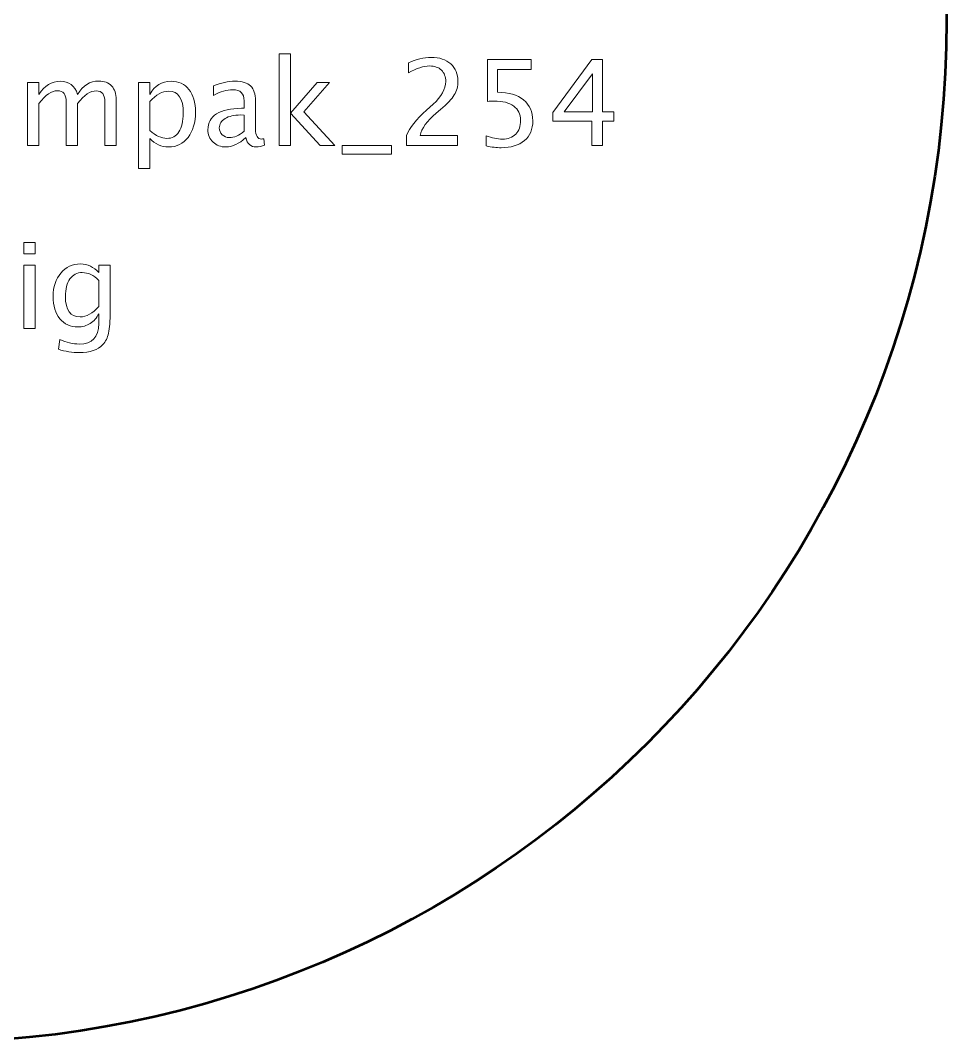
# Model space of a CAD drawing. Header units: centimetres. Extents: x -9.3 to 10.1, y -9.5 to 10.1.
# Drawn here: x 5.653 to 10.05, y 0.4 to 5.25 of the extents above; entities that cross this region are included whole.
import ezdxf

# ---------------------------------------------------------------- set-up
doc = ezdxf.new("R2010")
doc.units = ezdxf.units.CM
doc.header["$MEASUREMENT"] = 0
doc.layers.add('Layer 1', color=7, linetype='Continuous')

msp = doc.modelspace()

# ---------------------------------------------------------------- linework, layer by layer
at = {"layer": 'Layer 1', "lineweight": 53}
msp.add_ellipse((5.2, 5.25), major_axis=(0, 4.85), ratio=1, dxfattribs=at)
at = {"layer": 'Layer 1', "color": 5, "lineweight": 9}
for points, knots in [([(6.88053, 4.65631), (6.88053, 4.65631), (6.88053, 5.09149), (6.88053, 5.09149), (6.88053, 5.09149), (6.88053, 5.09149), (6.93471, 5.09149), (6.93471, 5.09149), (6.93471, 5.09149), (6.93471, 5.09149), (6.93471, 4.81031), (6.93471, 4.81031), (6.93471, 4.81031), (6.93471, 4.81031), (7.06171, 4.95546), (7.06171, 4.95546), (7.06171, 4.95546), (7.06171, 4.95546), (7.12023, 4.95546), (7.12023, 4.95546), (7.12023, 4.95546), (7.12023, 4.95546), (6.99887, 4.81586), (6.99887, 4.81586), (6.99887, 4.81586), (6.99887, 4.81586), (7.14562, 4.65631), (7.14562, 4.65631), (7.14562, 4.65631), (7.14562, 4.65631), (7.07582, 4.65631), (7.07582, 4.65631), (7.07582, 4.65631), (7.07582, 4.65631), (6.93471, 4.80974), (6.93471, 4.80974), (6.93471, 4.80974), (6.93471, 4.80974), (6.93471, 4.65631), (6.93471, 4.65631), (6.93471, 4.65631), (6.93471, 4.65631), (6.88053, 4.65631), (6.88053, 4.65631)], [0, 0, 0, 0, 0.0833333, 0.0833333, 0.0833333, 0.0833333, 0.1666667, 0.1666667, 0.1666667, 0.1666667, 0.25, 0.25, 0.25, 0.25, 0.3333333, 0.3333333, 0.3333333, 0.3333333, 0.4166667, 0.4166667, 0.4166667, 0.4166667, 0.5, 0.5, 0.5, 0.5, 0.5833333, 0.5833333, 0.5833333, 0.5833333, 0.6666667, 0.6666667, 0.6666667, 0.6666667, 0.75, 0.75, 0.75, 0.75, 0.8333333, 0.8333333, 0.8333333, 0.8333333, 1, 1, 1, 1]), ([(7.48533, 4.65631), (7.48533, 4.65631), (7.48533, 4.70372), (7.48533, 4.70372), (7.48533, 4.70372), (7.50113, 4.74069), (7.53302, 4.78105), (7.5811, 4.82461), (7.5811, 4.82461), (7.5811, 4.82461), (7.61214, 4.85245), (7.61214, 4.85245), (7.61214, 4.85245), (7.65212, 4.88877), (7.67216, 4.9247), (7.67216, 4.96045), (7.67216, 4.96045), (7.67216, 4.98331), (7.66529, 5.00118), (7.65165, 5.01426), (7.65165, 5.01426), (7.63801, 5.02734), (7.6191, 5.03392), (7.59511, 5.03392), (7.59511, 5.03392), (7.56708, 5.03392), (7.53387, 5.0232), (7.49549, 5.00175), (7.49549, 5.00175), (7.49549, 5.00175), (7.49549, 5.04916), (7.49549, 5.04916), (7.49549, 5.04916), (7.53171, 5.06609), (7.56774, 5.07456), (7.60367, 5.07456), (7.60367, 5.07456), (7.64187, 5.07456), (7.67253, 5.06431), (7.69568, 5.0437), (7.69568, 5.0437), (7.71872, 5.0231), (7.7303, 4.99582), (7.7303, 4.96177), (7.7303, 4.96177), (7.7303, 4.93731), (7.72446, 4.91558), (7.7128, 4.89667), (7.7128, 4.89667), (7.70104, 4.87766), (7.67931, 4.85471), (7.64742, 4.82762), (7.64742, 4.82762), (7.64742, 4.82762), (7.62644, 4.80974), (7.62644, 4.80974), (7.62644, 4.80974), (7.58279, 4.77277), (7.55758, 4.7374), (7.5508, 4.70372), (7.5508, 4.70372), (7.5508, 4.70372), (7.7286, 4.70372), (7.7286, 4.70372), (7.7286, 4.70372), (7.7286, 4.70372), (7.7286, 4.65631), (7.7286, 4.65631), (7.7286, 4.65631), (7.7286, 4.65631), (7.48533, 4.65631), (7.48533, 4.65631)], [0, 0, 0, 0, 0.0526316, 0.0526316, 0.0526316, 0.0526316, 0.1052632, 0.1052632, 0.1052632, 0.1052632, 0.1578947, 0.1578947, 0.1578947, 0.1578947, 0.2105263, 0.2105263, 0.2105263, 0.2105263, 0.2631579, 0.2631579, 0.2631579, 0.2631579, 0.3157895, 0.3157895, 0.3157895, 0.3157895, 0.3684211, 0.3684211, 0.3684211, 0.3684211, 0.4210526, 0.4210526, 0.4210526, 0.4210526, 0.4736842, 0.4736842, 0.4736842, 0.4736842, 0.5263158, 0.5263158, 0.5263158, 0.5263158, 0.5789474, 0.5789474, 0.5789474, 0.5789474, 0.6315789, 0.6315789, 0.6315789, 0.6315789, 0.6842105, 0.6842105, 0.6842105, 0.6842105, 0.7368421, 0.7368421, 0.7368421, 0.7368421, 0.7894737, 0.7894737, 0.7894737, 0.7894737, 0.8421053, 0.8421053, 0.8421053, 0.8421053, 0.8947368, 0.8947368, 0.8947368, 0.8947368, 1, 1, 1, 1]), ([(7.86425, 4.65462), (7.86425, 4.65462), (7.86425, 4.70316), (7.86425, 4.70316), (7.86425, 4.70316), (7.89125, 4.69225), (7.91684, 4.68679), (7.9413, 4.68679), (7.9413, 4.68679), (7.96801, 4.68679), (7.98909, 4.69469), (8.00442, 4.7105), (8.00442, 4.7105), (8.01975, 4.7263), (8.02737, 4.74803), (8.02737, 4.77569), (8.02737, 4.77569), (8.02737, 4.80542), (8.01656, 4.82818), (7.99492, 4.84389), (7.99492, 4.84389), (7.97328, 4.8596), (7.94196, 4.86741), (7.90103, 4.86741), (7.90103, 4.86741), (7.89153, 4.86741), (7.88147, 4.86675), (7.87102, 4.86544), (7.87102, 4.86544), (7.87102, 4.86544), (7.87102, 5.0644), (7.87102, 5.0644), (7.87102, 5.0644), (7.87102, 5.0644), (8.07761, 5.0644), (8.07761, 5.0644), (8.07761, 5.0644), (8.07761, 5.0644), (8.07761, 5.01699), (8.07761, 5.01699), (8.07761, 5.01699), (8.07761, 5.01699), (7.91844, 5.01699), (7.91844, 5.01699), (7.91844, 5.01699), (7.91844, 5.01699), (7.91844, 4.90918), (7.91844, 4.90918), (7.91844, 4.90918), (7.97093, 4.90918), (8.01185, 4.89714), (8.0413, 4.87305), (8.0413, 4.87305), (8.07074, 4.84907), (8.08551, 4.81576), (8.08551, 4.77315), (8.08551, 4.77315), (8.08551, 4.73345), (8.07215, 4.70241), (8.04544, 4.67992), (8.04544, 4.67992), (8.01872, 4.65744), (7.98184, 4.64615), (7.93481, 4.64615), (7.93481, 4.64615), (7.91383, 4.64615), (7.89031, 4.64897), (7.86425, 4.65462)], [0, 0, 0, 0, 0.0555556, 0.0555556, 0.0555556, 0.0555556, 0.1111111, 0.1111111, 0.1111111, 0.1111111, 0.1666667, 0.1666667, 0.1666667, 0.1666667, 0.2222222, 0.2222222, 0.2222222, 0.2222222, 0.2777778, 0.2777778, 0.2777778, 0.2777778, 0.3333333, 0.3333333, 0.3333333, 0.3333333, 0.3888889, 0.3888889, 0.3888889, 0.3888889, 0.4444444, 0.4444444, 0.4444444, 0.4444444, 0.5, 0.5, 0.5, 0.5, 0.5555556, 0.5555556, 0.5555556, 0.5555556, 0.6111111, 0.6111111, 0.6111111, 0.6111111, 0.6666667, 0.6666667, 0.6666667, 0.6666667, 0.7222222, 0.7222222, 0.7222222, 0.7222222, 0.7777778, 0.7777778, 0.7777778, 0.7777778, 0.8333333, 0.8333333, 0.8333333, 0.8333333, 0.8888889, 0.8888889, 0.8888889, 0.8888889, 1, 1, 1, 1]), ([(8.36509, 4.65631), (8.36509, 4.65631), (8.36509, 4.77202), (8.36509, 4.77202), (8.36509, 4.77202), (8.36509, 4.77202), (8.18109, 4.77202), (8.18109, 4.77202), (8.18109, 4.77202), (8.18109, 4.77202), (8.18109, 4.81322), (8.18109, 4.81322), (8.18109, 4.81322), (8.18109, 4.81322), (8.36509, 5.0644), (8.36509, 5.0644), (8.36509, 5.0644), (8.36509, 5.0644), (8.41589, 5.0644), (8.41589, 5.0644), (8.41589, 5.0644), (8.41589, 5.0644), (8.41589, 4.81661), (8.41589, 4.81661), (8.41589, 4.81661), (8.41589, 4.81661), (8.47064, 4.81661), (8.47064, 4.81661), (8.47064, 4.81661), (8.47064, 4.81661), (8.47064, 4.77202), (8.47064, 4.77202), (8.47064, 4.77202), (8.47064, 4.77202), (8.41589, 4.77202), (8.41589, 4.77202), (8.41589, 4.77202), (8.41589, 4.77202), (8.41589, 4.65631), (8.41589, 4.65631), (8.41589, 4.65631), (8.41589, 4.65631), (8.36509, 4.65631), (8.36509, 4.65631)], [0, 0, 0, 0, 0.0833333, 0.0833333, 0.0833333, 0.0833333, 0.1666667, 0.1666667, 0.1666667, 0.1666667, 0.25, 0.25, 0.25, 0.25, 0.3333333, 0.3333333, 0.3333333, 0.3333333, 0.4166667, 0.4166667, 0.4166667, 0.4166667, 0.5, 0.5, 0.5, 0.5, 0.5833333, 0.5833333, 0.5833333, 0.5833333, 0.6666667, 0.6666667, 0.6666667, 0.6666667, 0.75, 0.75, 0.75, 0.75, 0.8333333, 0.8333333, 0.8333333, 0.8333333, 1, 1, 1, 1]), ([(8.23461, 4.81661), (8.23461, 4.81661), (8.36848, 4.81661), (8.36848, 4.81661), (8.36848, 4.81661), (8.36848, 4.81661), (8.36848, 4.99742), (8.36848, 4.99742), (8.36848, 4.99742), (8.36848, 4.99742), (8.23461, 4.81661), (8.23461, 4.81661)], [0, 0, 0, 0, 0.25, 0.25, 0.25, 0.25, 0.5, 0.5, 0.5, 0.5, 1, 1, 1, 1]), ([(5.68665, 4.65631), (5.68665, 4.65631), (5.68665, 4.95546), (5.68665, 4.95546), (5.68665, 4.95546), (5.68665, 4.95546), (5.74083, 4.95546), (5.74083, 4.95546), (5.74083, 4.95546), (5.74083, 4.95546), (5.74083, 4.89893), (5.74083, 4.89893), (5.74083, 4.89893), (5.76727, 4.94079), (5.80113, 4.96167), (5.84262, 4.96167), (5.84262, 4.96167), (5.8826, 4.96167), (5.90979, 4.94079), (5.92428, 4.89893), (5.92428, 4.89893), (5.94996, 4.94116), (5.98345, 4.96224), (6.02456, 4.96224), (6.02456, 4.96224), (6.0508, 4.96224), (6.07122, 4.95452), (6.0858, 4.939), (6.0858, 4.939), (6.10038, 4.92348), (6.10772, 4.90175), (6.10772, 4.87381), (6.10772, 4.87381), (6.10772, 4.87381), (6.10772, 4.65631), (6.10772, 4.65631), (6.10772, 4.65631), (6.10772, 4.65631), (6.05353, 4.65631), (6.05353, 4.65631), (6.05353, 4.65631), (6.05353, 4.65631), (6.05353, 4.86487), (6.05353, 4.86487), (6.05353, 4.86487), (6.05353, 4.89893), (6.03999, 4.91595), (6.01289, 4.91595), (6.01289, 4.91595), (5.98476, 4.91595), (5.95523, 4.8961), (5.92428, 4.85631), (5.92428, 4.85631), (5.92428, 4.85631), (5.92428, 4.65631), (5.92428, 4.65631), (5.92428, 4.65631), (5.92428, 4.65631), (5.87009, 4.65631), (5.87009, 4.65631), (5.87009, 4.65631), (5.87009, 4.65631), (5.87009, 4.86506), (5.87009, 4.86506), (5.87009, 4.86506), (5.87009, 4.8994), (5.85635, 4.91652), (5.82879, 4.91652), (5.82879, 4.91652), (5.80142, 4.91652), (5.77206, 4.89657), (5.74083, 4.85659), (5.74083, 4.85659), (5.74083, 4.85659), (5.74083, 4.65631), (5.74083, 4.65631), (5.74083, 4.65631), (5.74083, 4.65631), (5.68665, 4.65631), (5.68665, 4.65631)], [0, 0, 0, 0, 0.047619, 0.047619, 0.047619, 0.047619, 0.0952381, 0.0952381, 0.0952381, 0.0952381, 0.1428571, 0.1428571, 0.1428571, 0.1428571, 0.1904762, 0.1904762, 0.1904762, 0.1904762, 0.2380952, 0.2380952, 0.2380952, 0.2380952, 0.2857143, 0.2857143, 0.2857143, 0.2857143, 0.3333333, 0.3333333, 0.3333333, 0.3333333, 0.3809524, 0.3809524, 0.3809524, 0.3809524, 0.4285714, 0.4285714, 0.4285714, 0.4285714, 0.4761905, 0.4761905, 0.4761905, 0.4761905, 0.5238095, 0.5238095, 0.5238095, 0.5238095, 0.5714286, 0.5714286, 0.5714286, 0.5714286, 0.6190476, 0.6190476, 0.6190476, 0.6190476, 0.6666667, 0.6666667, 0.6666667, 0.6666667, 0.7142857, 0.7142857, 0.7142857, 0.7142857, 0.7619048, 0.7619048, 0.7619048, 0.7619048, 0.8095238, 0.8095238, 0.8095238, 0.8095238, 0.8571429, 0.8571429, 0.8571429, 0.8571429, 0.9047619, 0.9047619, 0.9047619, 0.9047619, 1, 1, 1, 1]), ([(6.21365, 4.54737), (6.21365, 4.54737), (6.21365, 4.95546), (6.21365, 4.95546), (6.21365, 4.95546), (6.21365, 4.95546), (6.26783, 4.95546), (6.26783, 4.95546), (6.26783, 4.95546), (6.26783, 4.95546), (6.26783, 4.89893), (6.26783, 4.89893), (6.26783, 4.89893), (6.29003, 4.94079), (6.32343, 4.96167), (6.36793, 4.96167), (6.36793, 4.96167), (6.40396, 4.96167), (6.43227, 4.9486), (6.45297, 4.92235), (6.45297, 4.92235), (6.47366, 4.8961), (6.48401, 4.86026), (6.48401, 4.81482), (6.48401, 4.81482), (6.48401, 4.76534), (6.47225, 4.72536), (6.44883, 4.69507), (6.44883, 4.69507), (6.42541, 4.66468), (6.39455, 4.64954), (6.35636, 4.64954), (6.35636, 4.64954), (6.32089, 4.64954), (6.29135, 4.66308), (6.26783, 4.69027), (6.26783, 4.69027), (6.26783, 4.69027), (6.26783, 4.54737), (6.26783, 4.54737), (6.26783, 4.54737), (6.26783, 4.54737), (6.21365, 4.54737), (6.21365, 4.54737)], [0, 0, 0, 0, 0.0833333, 0.0833333, 0.0833333, 0.0833333, 0.1666667, 0.1666667, 0.1666667, 0.1666667, 0.25, 0.25, 0.25, 0.25, 0.3333333, 0.3333333, 0.3333333, 0.3333333, 0.4166667, 0.4166667, 0.4166667, 0.4166667, 0.5, 0.5, 0.5, 0.5, 0.5833333, 0.5833333, 0.5833333, 0.5833333, 0.6666667, 0.6666667, 0.6666667, 0.6666667, 0.75, 0.75, 0.75, 0.75, 0.8333333, 0.8333333, 0.8333333, 0.8333333, 1, 1, 1, 1]), ([(6.72305, 4.69441), (6.6905, 4.66449), (6.65918, 4.64954), (6.62907, 4.64954), (6.62907, 4.64954), (6.60433, 4.64954), (6.58373, 4.65725), (6.56746, 4.67277), (6.56746, 4.67277), (6.55109, 4.68829), (6.5429, 4.70786), (6.5429, 4.73147), (6.5429, 4.73147), (6.5429, 4.76412), (6.55664, 4.78924), (6.58411, 4.80673), (6.58411, 4.80673), (6.61158, 4.82423), (6.65099, 4.83298), (6.70236, 4.83298), (6.70236, 4.83298), (6.70236, 4.83298), (6.71506, 4.83298), (6.71506, 4.83298), (6.71506, 4.83298), (6.71506, 4.83298), (6.71506, 4.86901), (6.71506, 4.86901), (6.71506, 4.86901), (6.71506, 4.90372), (6.69699, 4.92103), (6.66078, 4.92103), (6.66078, 4.92103), (6.63274, 4.92103), (6.60207, 4.91219), (6.56887, 4.8945), (6.56887, 4.8945), (6.56887, 4.8945), (6.56887, 4.93909), (6.56887, 4.93909), (6.56887, 4.93909), (6.60537, 4.95415), (6.6398, 4.96167), (6.67206, 4.96167), (6.67206, 4.96167), (6.70527, 4.96167), (6.72983, 4.95415), (6.74554, 4.939), (6.74554, 4.939), (6.76134, 4.92385), (6.76924, 4.90052), (6.76924, 4.86901), (6.76924, 4.86901), (6.76924, 4.86901), (6.76924, 4.73383), (6.76924, 4.73383), (6.76924, 4.73383), (6.76924, 4.70288), (6.77874, 4.68735), (6.79784, 4.68735), (6.79784, 4.68735), (6.80019, 4.68735), (6.80367, 4.68773), (6.80828, 4.68848), (6.80828, 4.68848), (6.80828, 4.68848), (6.81214, 4.65838), (6.81214, 4.65838), (6.81214, 4.65838), (6.79982, 4.65245), (6.78627, 4.64954), (6.77141, 4.64954), (6.77141, 4.64954), (6.7461, 4.64954), (6.73001, 4.66449), (6.72305, 4.69441)], [0, 0, 0, 0, 0.05, 0.05, 0.05, 0.05, 0.1, 0.1, 0.1, 0.1, 0.15, 0.15, 0.15, 0.15, 0.2, 0.2, 0.2, 0.2, 0.25, 0.25, 0.25, 0.25, 0.3, 0.3, 0.3, 0.3, 0.35, 0.35, 0.35, 0.35, 0.4, 0.4, 0.4, 0.4, 0.45, 0.45, 0.45, 0.45, 0.5, 0.5, 0.5, 0.5, 0.55, 0.55, 0.55, 0.55, 0.6, 0.6, 0.6, 0.6, 0.65, 0.65, 0.65, 0.65, 0.7, 0.7, 0.7, 0.7, 0.75, 0.75, 0.75, 0.75, 0.8, 0.8, 0.8, 0.8, 0.85, 0.85, 0.85, 0.85, 0.9, 0.9, 0.9, 0.9, 1, 1, 1, 1]), ([(6.26783, 4.72762), (6.29577, 4.70269), (6.3224, 4.69018), (6.3477, 4.69018), (6.3477, 4.69018), (6.37263, 4.69018), (6.39192, 4.70062), (6.40546, 4.72141), (6.40546, 4.72141), (6.4191, 4.7422), (6.42588, 4.77146), (6.42588, 4.80927), (6.42588, 4.80927), (6.42588, 4.87926), (6.40273, 4.91426), (6.35645, 4.91426), (6.35645, 4.91426), (6.32616, 4.91426), (6.29662, 4.89789), (6.26783, 4.86506), (6.26783, 4.86506), (6.26783, 4.86506), (6.26783, 4.72762), (6.26783, 4.72762)], [0, 0, 0, 0, 0.1428571, 0.1428571, 0.1428571, 0.1428571, 0.2857143, 0.2857143, 0.2857143, 0.2857143, 0.4285714, 0.4285714, 0.4285714, 0.4285714, 0.5714286, 0.5714286, 0.5714286, 0.5714286, 0.7142857, 0.7142857, 0.7142857, 0.7142857, 1, 1, 1, 1]), ([(6.71506, 4.72395), (6.71506, 4.72395), (6.71506, 4.80081), (6.71506, 4.80081), (6.71506, 4.80081), (6.71506, 4.80081), (6.69765, 4.80137), (6.69765, 4.80137), (6.69765, 4.80137), (6.66755, 4.80137), (6.64328, 4.79582), (6.62475, 4.78472), (6.62475, 4.78472), (6.60631, 4.77353), (6.59709, 4.75876), (6.59709, 4.74032), (6.59709, 4.74032), (6.59709, 4.72743), (6.6017, 4.71652), (6.61082, 4.70758), (6.61082, 4.70758), (6.62004, 4.69864), (6.63124, 4.69413), (6.6445, 4.69413), (6.6445, 4.69413), (6.66708, 4.69413), (6.6906, 4.7041), (6.71506, 4.72395)], [0, 0, 0, 0, 0.125, 0.125, 0.125, 0.125, 0.25, 0.25, 0.25, 0.25, 0.375, 0.375, 0.375, 0.375, 0.5, 0.5, 0.5, 0.5, 0.625, 0.625, 0.625, 0.625, 0.75, 0.75, 0.75, 0.75, 1, 1, 1, 1]), ([(7.17997, 4.61567), (7.17997, 4.61567), (7.17997, 4.65631), (7.17997, 4.65631), (7.17997, 4.65631), (7.17997, 4.65631), (7.41477, 4.65631), (7.41477, 4.65631), (7.41477, 4.65631), (7.41477, 4.65631), (7.41477, 4.61567), (7.41477, 4.61567), (7.41477, 4.61567), (7.41477, 4.61567), (7.17997, 4.61567), (7.17997, 4.61567)], [0, 0, 0, 0, 0.2, 0.2, 0.2, 0.2, 0.4, 0.4, 0.4, 0.4, 0.6, 0.6, 0.6, 0.6, 1, 1, 1, 1]), ([(5.66892, 4.14286), (5.66892, 4.14286), (5.66892, 4.19705), (5.66892, 4.19705), (5.66892, 4.19705), (5.66892, 4.19705), (5.7231, 4.19705), (5.7231, 4.19705), (5.7231, 4.19705), (5.7231, 4.19705), (5.7231, 4.14286), (5.7231, 4.14286), (5.7231, 4.14286), (5.7231, 4.14286), (5.66892, 4.14286), (5.66892, 4.14286)], [0, 0, 0, 0, 0.2, 0.2, 0.2, 0.2, 0.4, 0.4, 0.4, 0.4, 0.6, 0.6, 0.6, 0.6, 1, 1, 1, 1]), ([(5.66892, 3.78896), (5.66892, 3.78896), (5.66892, 4.08811), (5.66892, 4.08811), (5.66892, 4.08811), (5.66892, 4.08811), (5.7231, 4.08811), (5.7231, 4.08811), (5.7231, 4.08811), (5.7231, 4.08811), (5.7231, 3.78896), (5.7231, 3.78896), (5.7231, 3.78896), (5.7231, 3.78896), (5.66892, 3.78896), (5.66892, 3.78896)], [0, 0, 0, 0, 0.2, 0.2, 0.2, 0.2, 0.4, 0.4, 0.4, 0.4, 0.6, 0.6, 0.6, 0.6, 1, 1, 1, 1]), ([(5.83317, 3.68962), (5.83317, 3.68962), (5.83956, 3.73647), (5.83956, 3.73647), (5.83956, 3.73647), (5.87098, 3.72179), (5.90212, 3.71445), (5.93288, 3.71445), (5.93288, 3.71445), (5.99394, 3.71445), (6.02451, 3.74682), (6.02451, 3.81144), (6.02451, 3.81144), (6.02451, 3.81144), (6.02451, 3.85848), (6.02451, 3.85848), (6.02451, 3.85848), (6.0151, 3.83863), (6.00174, 3.8233), (5.98434, 3.81229), (5.98434, 3.81229), (5.96694, 3.80128), (5.94756, 3.79573), (5.9262, 3.79573), (5.9262, 3.79573), (5.88999, 3.79573), (5.86129, 3.80872), (5.84013, 3.83468), (5.84013, 3.83468), (5.81896, 3.86064), (5.80833, 3.89583), (5.80833, 3.94023), (5.80833, 3.94023), (5.80833, 3.98567), (5.82037, 4.02273), (5.84445, 4.05142), (5.84445, 4.05142), (5.86863, 4.08002), (5.89977, 4.09432), (5.93806, 4.09432), (5.93806, 4.09432), (5.97155, 4.09432), (6.00043, 4.08078), (6.02451, 4.05359), (6.02451, 4.05359), (6.02451, 4.05359), (6.02451, 4.08811), (6.02451, 4.08811), (6.02451, 4.08811), (6.02451, 4.08811), (6.0787, 4.08811), (6.0787, 4.08811), (6.0787, 4.08811), (6.0787, 4.08811), (6.0787, 3.87062), (6.0787, 3.87062), (6.0787, 3.87062), (6.0787, 3.82386), (6.07625, 3.78924), (6.07136, 3.76676), (6.07136, 3.76676), (6.06656, 3.74428), (6.05734, 3.72584), (6.04398, 3.71154), (6.04398, 3.71154), (6.02028, 3.68642), (5.98321, 3.67381), (5.93288, 3.67381), (5.93288, 3.67381), (5.89836, 3.67381), (5.86515, 3.67908), (5.83317, 3.68962)], [0, 0, 0, 0, 0.0526316, 0.0526316, 0.0526316, 0.0526316, 0.1052632, 0.1052632, 0.1052632, 0.1052632, 0.1578947, 0.1578947, 0.1578947, 0.1578947, 0.2105263, 0.2105263, 0.2105263, 0.2105263, 0.2631579, 0.2631579, 0.2631579, 0.2631579, 0.3157895, 0.3157895, 0.3157895, 0.3157895, 0.3684211, 0.3684211, 0.3684211, 0.3684211, 0.4210526, 0.4210526, 0.4210526, 0.4210526, 0.4736842, 0.4736842, 0.4736842, 0.4736842, 0.5263158, 0.5263158, 0.5263158, 0.5263158, 0.5789474, 0.5789474, 0.5789474, 0.5789474, 0.6315789, 0.6315789, 0.6315789, 0.6315789, 0.6842105, 0.6842105, 0.6842105, 0.6842105, 0.7368421, 0.7368421, 0.7368421, 0.7368421, 0.7894737, 0.7894737, 0.7894737, 0.7894737, 0.8421053, 0.8421053, 0.8421053, 0.8421053, 0.8947368, 0.8947368, 0.8947368, 0.8947368, 1, 1, 1, 1]), ([(6.02451, 3.89244), (6.02451, 3.89244), (6.02451, 4.01652), (6.02451, 4.01652), (6.02451, 4.01652), (6.00062, 4.04126), (5.97456, 4.05368), (5.94643, 4.05368), (5.94643, 4.05368), (5.92141, 4.05368), (5.90184, 4.04371), (5.88773, 4.02367), (5.88773, 4.02367), (5.87352, 4.00373), (5.86647, 3.97598), (5.86647, 3.94061), (5.86647, 3.94061), (5.86647, 3.8756), (5.88952, 3.84315), (5.93571, 3.84315), (5.93571, 3.84315), (5.96713, 3.84315), (5.99676, 3.85961), (6.02451, 3.89244)], [0, 0, 0, 0, 0.1428571, 0.1428571, 0.1428571, 0.1428571, 0.2857143, 0.2857143, 0.2857143, 0.2857143, 0.4285714, 0.4285714, 0.4285714, 0.4285714, 0.5714286, 0.5714286, 0.5714286, 0.5714286, 0.7142857, 0.7142857, 0.7142857, 0.7142857, 1, 1, 1, 1])]:
    msp.add_open_spline(points, degree=3, knots=knots, dxfattribs=at)

doc.saveas('drawing.dxf')
